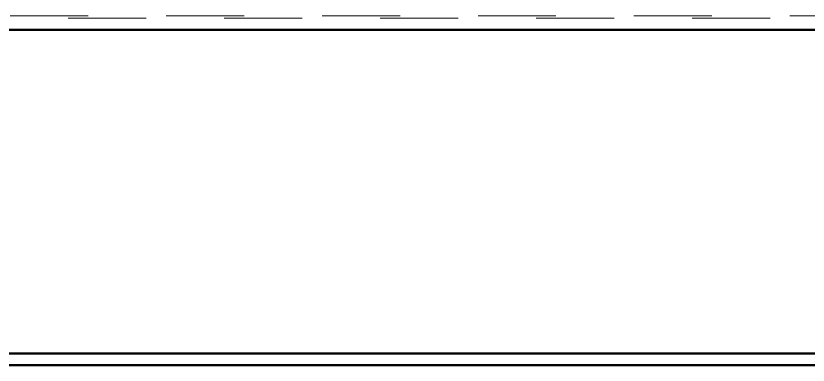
# Model space of a CAD drawing. Header units: metres. Extents: x 300 to 347, y 3 to 1186.
# Drawn here: x 321.561 to 322.577, y 1181.281 to 1181.729 of the extents above; entities that cross this region are included whole.
import ezdxf

# ---------------------------------------------------------------- set-up
doc = ezdxf.new("R2010")
doc.units = ezdxf.units.M
doc.linetypes.add('JacobsDash', pattern=[0.0045, 0.003, -0.0015])
doc.layers.add('A-WALL', color=7, linetype='Continuous', lineweight=50)
doc.layers.add('A-WALL-HDLN', color=7, linetype='JacobsDash', lineweight=18)

# ---------------------------------------------------------------- blocks, each defined once
blk = doc.blocks.new('Walls 2 - Walls 2-6845191-DRG-2873183 - SOUTHERN BARRIER - PLAN')
at = {"layer": 'A-WALL', "color": 252, "true_color": 0x888888}
for p, q in [((229.8302, 1207.271), (225.985, 1206.9346)), ((226.0212, 1206.5212), (229.8664, 1206.8576)), ((229.8677, 1206.8427), (226.0225, 1206.5063))]:
    blk.add_line(p, q, dxfattribs=at)
at = {"layer": 'A-WALL-HDLN', "color": 252, "true_color": 0x888888}
for p, q in [((225.9837, 1206.9496), (229.8289, 1207.286)), ((226.1085, 1206.9633), (229.8287, 1207.2888))]:
    blk.add_line(p, q, dxfattribs=at)

msp = doc.modelspace()

# ---------------------------------------------------------------- block references
at = {"layer": 'A-WALL-HDLN', "color": 252, "true_color": 0x888888, "rotation": 355.0000000000001}
msp.add_blockref('Walls 2 - Walls 2-6845191-DRG-2873183 - SOUTHERN BARRIER - PLAN', (-10.6879, -0.9351), dxfattribs=at)

doc.saveas('drawing.dxf')
